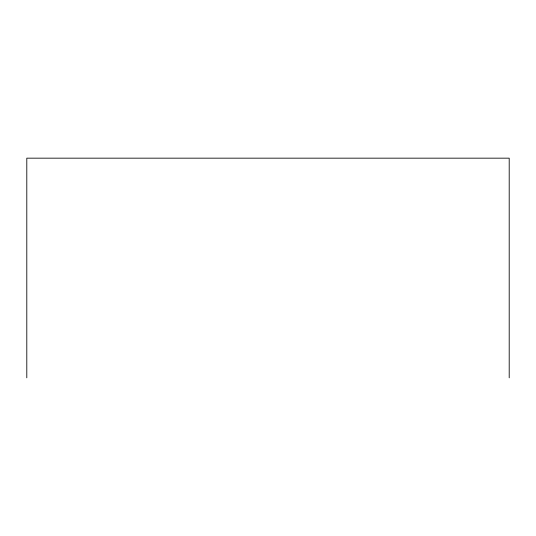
<?xml version="1.0" encoding="UTF-8"?>
<svg xmlns="http://www.w3.org/2000/svg" width="536" height="536" viewBox="0 0 536 536"><rect width="100%" height="100%" fill="white"/><g stroke="black" fill="none" stroke-linecap="round" stroke-linejoin="round"><path stroke-width="0.8" d="M509.2 377.833L509.2 158.167L26.8 158.167L26.8 377.833"/></g></svg>
